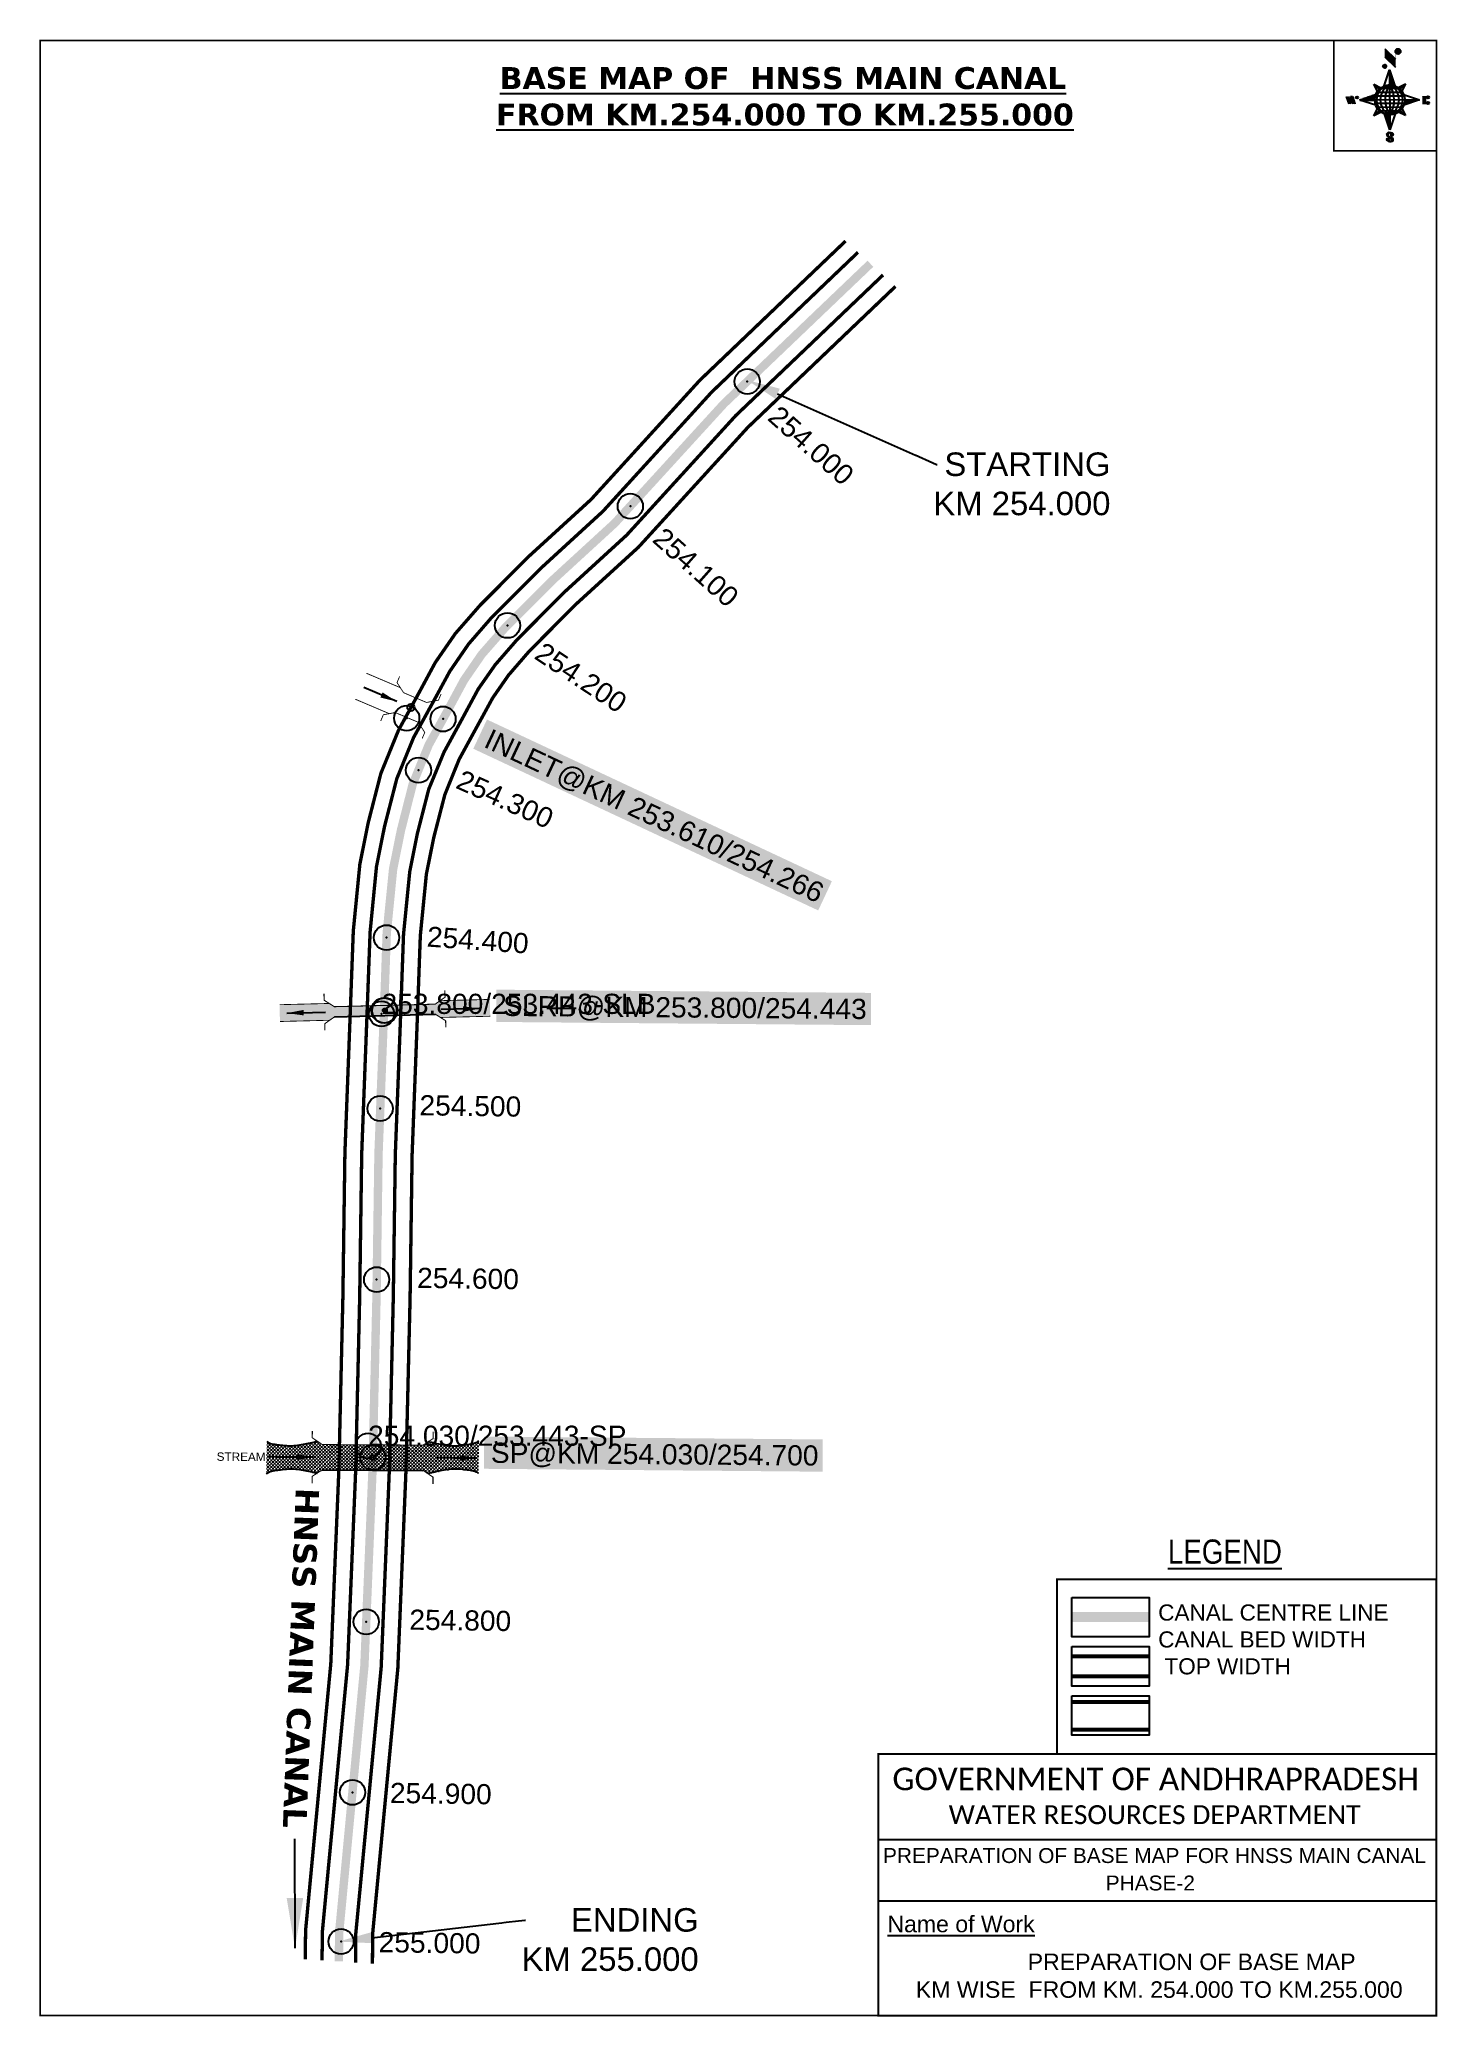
# Model space of a CAD drawing. Header units: inches. Extents: x 757057 to 757890, y 1611681 to 1612858.
import ezdxf
from ezdxf import colors
from ezdxf.entities.mleader import LeaderData, LeaderLine
from ezdxf.enums import TextEntityAlignment as Align
from ezdxf.math import Vec2, Vec3

# ---------------------------------------------------------------- set-up
doc = ezdxf.new("R2010")
doc.units = ezdxf.units.IN
doc.header["$LTSCALE"] = 15
doc.header["$MEASUREMENT"] = 0
doc.header["$PDMODE"] = 32
doc.header["$PDSIZE"] = 15
doc.linetypes.add('ACAD_ISO02W100', pattern=[15, 12, -3])
doc.linetypes.add('HIDDEN2', pattern=[0.1875, 0.125, -0.0625])
for name, color, linetype in [('AQUADUCT', 1, 'Continuous'), ('bord', 1, 'Continuous'), ('CANAL1', 7, 'Continuous'), ('CSMark', 72, 'Continuous'), ('DCBMS', 232, 'Continuous'), ('PAGE', 7, 'Continuous'), ('STRUCTURE', 5, 'Continuous'), ('TEXT', 6, 'Continuous')]:
    doc.layers.add(name, color=color, linetype=linetype)
doc.styles.add('ARIALN', font='ARIALN.TTF')
doc.styles.get("Standard").update_dxf_attribs({"font": 'arial.ttf'})
doc.dimstyles.get("Standard").update_dxf_attribs({"dimtxt": 20, "dimasz": 0.18, "dimexe": 0.18, "dimexo": 0.0625, "dimgap": 0.09, "dimtad": 0, "dimtih": 1, "dimtoh": 1, "dimdec": 4, "dimzin": 0, "dimdsep": 46, "dimtxsty": 'Standard', "dimcen": 0.09, "dimadec": 0, "dimazin": 0, "dimtfac": 1, "dimtdec": 4, "dimtofl": 0, "dimtmove": 0, "dimatfit": 3, "dimfxl": 1, "dimtolj": 1, "dimtzin": 0, "dimarcsym": 0})
pattern_1 = [(267.297113149, (-8720374.938, 50637915.138), (10.5367255337, -0.497431438), [])]
pattern_2 = [(357.297113149, (-8720374.938, 50637915.138), (0.497431438, 10.5367255337), [])]

# ---------------------------------------------------------------- blocks, each defined once
blk = doc.blocks.new('*X26')
at = {"color": 0, "linetype": 'Continuous'}
for p, q in [((6321.6, 240.5), (6322.3, 241.2)), ((6321.6, 240.3), (6322.3, 241)), ((6321.6, 240.1), (6322.3, 240.8)), ((6321.6, 239.9), (6322.4, 240.7)), ((6321.6, 239.8), (6322.4, 240.6)), ((6321.6, 239.6), (6322.5, 240.5)), ((6321.6, 239.4), (6322.5, 240.3)), ((6321.6, 239.2), (6322.6, 240.2)), ((6321.7, 239.1), (6322.6, 240.1)), ((6321.8, 240.8), (6322.4, 241.4)), ((6321.8, 239), (6322.7, 240)), ((6321.8, 239), (6322.8, 239.9)), ((6321.9, 238.9), (6322.9, 239.8)), ((6322, 238.8), (6323, 239.7)), ((6322.1, 241.3), (6322.4, 241.6)), ((6322.1, 238.7), (6323.1, 239.6)), ((6322.2, 238.6), (6323.1, 239.6)), ((6322.3, 238.5), (6323.2, 239.5)), ((6322.4, 238.5), (6323.3, 239.4)), ((6322.5, 238.4), (6323.4, 239.3)), ((6322.7, 238.4), (6323.6, 239.3)), ((6322.8, 238.3), (6323.7, 239.2)), ((6322.9, 238.3), (6323.8, 239.1)), ((6323.1, 238.2), (6323.9, 239.1)), ((6323.2, 238.2), (6324, 239)), ((6323.3, 238.2), (6324.2, 239)), ((6323.5, 238.1), (6324.3, 238.9)), ((6323.7, 238.1), (6324.4, 238.9)), ((6323.8, 238.1), (6324.6, 238.8)), ((6324.1, 238.2), (6324.7, 238.8)), ((6324.3, 238.3), (6324.9, 238.8)), ((6324.6, 238.3), (6325.1, 238.8)), ((6324.8, 238.4), (6325.2, 238.8)), ((6325.1, 238.5), (6325.4, 238.8)), ((6325.4, 238.6), (6325.6, 238.8))]:
    blk.add_line(p, q, dxfattribs=at)
blk = doc.blocks.new('*X25')
at = {"color": 0, "linetype": 'Continuous'}
for p, q in [((6324.4, 240.3), (6324.5, 240.4)), ((6324.6, 240.3), (6324.8, 240.5)), ((6324.7, 240.2), (6325, 240.5)), ((6324.8, 240.2), (6325.2, 240.6)), ((6325, 240.1), (6325.5, 240.6)), ((6325.1, 240.1), (6325.6, 240.6)), ((6325.2, 240), (6325.8, 240.6)), ((6325.3, 240), (6326, 240.6)), ((6325.4, 239.9), (6326.1, 240.6)), ((6325.5, 239.8), (6326.2, 240.5)), ((6325.6, 239.8), (6326.3, 240.5)), ((6325.7, 239.7), (6326.5, 240.4)), ((6325.9, 239.6), (6326.6, 240.3)), ((6326, 239.5), (6326.7, 240.3)), ((6326, 239.4), (6326.8, 240.2)), ((6326.1, 239.3), (6327, 240.2)), ((6326.2, 239.3), (6327.1, 240.1)), ((6326.3, 239.2), (6327.1, 240)), ((6326.4, 239.1), (6327.2, 239.9)), ((6326.5, 239), (6327.3, 239.8)), ((6326.5, 238.9), (6327.4, 239.7)), ((6326.6, 238.8), (6327.5, 239.6)), ((6326.7, 238.7), (6327.5, 239.5)), ((6326.8, 238.6), (6327.6, 239.4)), ((6326.8, 238.5), (6327.7, 239.3)), ((6326.8, 236.5), (6327.4, 237)), ((6326.9, 238.3), (6327.8, 239.2)), ((6326.9, 238.2), (6327.9, 239.1)), ((6326.9, 236.8), (6327.6, 237.4)), ((6327, 238.1), (6327.8, 239)), ((6327, 237.9), (6327.8, 238.8)), ((6327, 237.8), (6327.8, 238.6)), ((6327, 237.6), (6327.8, 238.4)), ((6327, 237.4), (6327.8, 238.2)), ((6327, 237.3), (6327.8, 238)), ((6327, 237.1), (6327.8, 237.9))]:
    blk.add_line(p, q, dxfattribs=at)
blk = doc.blocks.new('H')
at = {"layer": 'bord', "extrusion": (0.000427885, 0.004792, 0.999988)}
h = blk.add_hatch(dxfattribs=at)
h.set_pattern_fill('LINE', color=8, scale=84.387686, angle=-2.7029, style=0)
h.set_pattern_definition(pattern_2)
h.paths.add_polyline_path([(-492, 786, -0.090992), (-448, 775), (-486, 912)])
h = blk.add_hatch(dxfattribs=at)
h.set_pattern_fill('LINE', color=8, scale=84.387686, angle=-92.7029, style=0)
h.set_pattern_definition(pattern_1)
h.paths.add_polyline_path([(-625, 665, -0.090992), (-615, 710), (-751, 671)])
h = blk.add_hatch(dxfattribs=at)
h.set_pattern_fill('LINE', color=8, scale=84.387686, angle=-2.7029, style=0)
h.set_pattern_definition(pattern_2)
h.paths.add_polyline_path([(-504, 533, -0.090992), (-549, 543), (-510, 406)])
h = blk.add_hatch(dxfattribs=at)
h.set_pattern_fill('LINE', color=8, scale=84.387686, angle=-92.7029, style=0)
h.set_pattern_definition(pattern_1)
h.paths.add_polyline_path([(-246, 647), (-372, 653, -0.090992), (-382, 609)])
for p, q in [((-519, 1020, -1217), (-435, 927, -1216)), ((-516, 1087, -1217), (-432, 994, -1217)), ((-538, 774, -1216), (-487, 906, -1216)), ((-487, 906, -1216), (-493, 780, -1216)), ((-487, 906, -1216), (-448, 769, -1216)), ((-865, 701, -1215), (-847, 638, -1215)), ((-847, 700, -1215), (-829, 637, -1215)), ((-829, 699, -1215), (-811, 636, -1215)), ((-829, 699, -1215), (-811, 698, -1215)), ((-811, 698, -1215), (-794, 635, -1215)), ((-752, 665, -1215), (-615, 704, -1215)), ((-627, 794, -1216), (-567, 760, -1216)), ((-627, 794, -1216), (-584, 747, -1215)), ((-599, 731, -1215), (-627, 794, -1216)), ((-421, 753, -1216), (-359, 781, -1216)), ((-359, 781, -1216), (-405, 739, -1216)), ((-359, 781, -1216), (-392, 721, -1215)), ((-379, 693, -1215), (-246, 641, -1215)), ((-213, 669, -1215), (-217, 601, -1215)), ((-752, 665, -1215), (-625, 659, -1215)), ((-619, 614, -1215), (-752, 665, -1215)), ((-639, 526, -1214), (-606, 585, -1215)), ((-639, 526, -1214), (-593, 568, -1215)), ((-577, 553, -1215), (-639, 526, -1214)), ((-511, 400, -1214), (-549, 537, -1214)), ((-460, 533, -1215), (-511, 400, -1214)), ((-505, 527, -1214), (-511, 400, -1214)), ((-371, 513, -1214), (-431, 546, -1215)), ((-371, 513, -1214), (-414, 560, -1215)), ((-399, 576, -1215), (-371, 513, -1214)), ((-246, 641, -1215), (-383, 603, -1215)), ((-373, 647, -1215), (-246, 641, -1215)), ((-197, 600, -1215), (-194, 668, -1215))]:
    blk.add_line(p, q, dxfattribs=at)
at = {"layer": 'bord', "color": 8, "linetype": 'ByBlock', "extrusion": (0.000427885, 0.004792, 0.999988)}
for p, q in [((-375, 679, -1215), (-620, 691, -1215)), ((-386, 711, -1215), (-605, 722, -1215)), ((-411, 744, -1216), (-578, 752, -1216)), ((-493, 780, -1216), (-505, 527, -1214)), ((-373, 647, -1215), (-625, 659, -1215)), ((-378, 616, -1215), (-623, 628, -1215)), ((-392, 585, -1215), (-611, 595, -1215)), ((-420, 555, -1215), (-587, 562, -1215))]:
    blk.add_line(p, q, dxfattribs=at)
at = {"layer": 'bord', "extrusion": (0.000427885, 0.004792, 0.999988), "elevation": -1212}
for points, const_width in [([(-522, 960), (-516, 1093)], 1.61), ([(-434, 933), (-428, 1066)], 1.61), ([(-870, 707), (-846, 706)], 0.642), ([(-829, 643), (-821, 678)], 0.642), ([(-793, 641), (-782, 694)], 0.642), ([(-223, 676), (-174, 673)], 0.706), ([(-829, 643), (-855, 644)], 0.642), ([(-811, 642), (-784, 641)], 0.642), ([(-177, 605), (-226, 607)], 0.706), ([(-195, 645), (-185, 644)], 0.706)]:
    blk.add_lwpolyline(points, dxfattribs=dict(at, const_width=const_width))
for points, const_width in [([(-414, 1073, 1), (-398, 1058, 1)], 22.3), ([(-530, 950, 1), (-520, 939, 1)], 14.8), ([(-776, 697, 1), (-769, 690, 1)], 8.9), ([(-180, 618, 1), (-173, 611, 1)], 9.79), ([(-178, 667, 1), (-171, 660, 1)], 9.79), ([(-490, 362, 1), (-498, 369, 1)], 11.1), ([(-525, 322, 1), (-533, 329, 1)], 11.1)]:
    blk.add_lwpolyline(points, format="xyb", close=True, dxfattribs=dict(at, const_width=const_width))
for points in [[(-537, 317), (-531, 310), (-520, 307), (-505, 307), (-494, 310), (-486, 318), (-487, 326), (-491, 333), (-494, 336), (-503, 341), (-522, 347), (-530, 352), (-534, 355), (-537, 363), (-537, 373), (-530, 381), (-520, 384), (-504, 384), (-493, 380), (-487, 373)], [(-522, 348), (-526, 354), (-528, 361), (-528, 371), (-526, 375), (-521, 381), (-515, 384)], [(-505, 307), (-499, 312), (-497, 319), (-497, 327), (-501, 335), (-509, 343)]]:
    blk.add_lwpolyline(points, dxfattribs=at)
at = {"layer": 'bord', "extrusion": (0.000427885, 0.004792, 0.999988)}
for centre, radius in [((-406, 1065, -1212), 22.3), ((-525, 944, -1212), 14.8), ((-773, 694, -1212), 8.9), ((-498, 659, -1212), 127), ((-177, 615, -1212), 9.79), ((-174, 663, -1212), 9.79), ((-494, 365, -1212), 11.1), ((-529, 325, -1212), 11.1)]:
    blk.add_circle(centre, radius, dxfattribs=at)
at = {"layer": 'bord', "color": 8, "linetype": 'ByBlock', "extrusion": (0.000427885, 0.004792, 0.999988)}
for centre, radius, start, end in [((-482, 658, -1212), 128, 94.9254, 259.6691), ((-437, 656, -1212), 141, 113.2864, 241.308), ((-316, 651, -1212), 222, 142.5892, 212.0053), ((-560, 662, -1212), 141, 293.2864, 61.308), ((-681, 668, -1212), 222, 322.5892, 32.0053), ((-515, 660, -1212), 128, 274.9254, 79.6691)]:
    blk.add_arc(centre, radius, start, end, dxfattribs=at)
at = {"layer": 'bord', "extrusion": (0.000427885, 0.004792, 0.999988)}
for points in [[(-516, 1093, -1212), (-431, 1000, -1212), (-519, 1026, -1212), (-434, 933, -1212)], [(-864, 707, -1212), (-846, 706, -1212), (-846, 644, -1212), (-829, 643, -1212)], [(-829, 705, -1212), (-811, 704, -1212), (-811, 642, -1212), (-793, 641, -1212)], [(-193, 674, -1212), (-197, 606, -1212), (-213, 675, -1212), (-216, 607, -1212)]]:
    blk.add_solid(points, dxfattribs=at)
at = {"layer": 'bord', "extrusion": (0.000427885, 0.004792, 0.999988), "xscale": 7.977342409717546, "yscale": 7.977342408231451, "zscale": 7.977342408476333, "rotation": 138.0840426661453}
for name, p in [('*X25', (38301, -31929, -1212)), ('*X26', (38314, -31951, -1212))]:
    blk.add_blockref(name, p, dxfattribs=at)
blk = doc.blocks.new('SP')
at = {"layer": 'STRUCTURE'}
h = blk.add_hatch(dxfattribs=at)
h.set_pattern_fill('DASH', color=256, scale=8, style=0)
edge = h.paths.add_edge_path()
edge.add_spline(control_points=[(769825.7, 1706742.1), (769825.3, 1706741.8), (769823.8, 1706740.8), (769820.9, 1706740.3), (769817, 1706739.7), (769811.4, 1706738.9), (769804, 1706739.7), (769798.4, 1706741), (769795.6, 1706741.6)], knot_values=[0, 0, 0, 0, 1.613557, 5.24513, 8.624976, 13.470124, 22.190216, 30.746377, 30.746377, 30.746377, 30.746377], degree=3, periodic=0)
edge.add_line((769795.6, 1706741.6), (769792.6, 1706739.6))
edge.add_line((769792.6, 1706739.6), (769732.6, 1706739.6))
edge.add_line((769732.6, 1706739.6), (769729.6, 1706741.6))
edge.add_spline(control_points=[(769729.6, 1706741.6), (769726.9, 1706740.9), (769721.3, 1706739.5), (769713.9, 1706738.5), (769708.3, 1706739.1), (769704.4, 1706739.6), (769701.5, 1706740), (769700, 1706741), (769699.5, 1706741.3)], knot_values=[0, 0, 0, 0, 8.556161, 17.276253, 22.121402, 25.501247, 29.13282, 30.746377, 30.746377, 30.746377, 30.746377], degree=3, periodic=0)
edge.add_line((769699.5, 1706741.3), (769699.5, 1706722.1))
edge.add_spline(control_points=[(769699.5, 1706722.1), (769700, 1706722.4), (769701.4, 1706723.4), (769704.3, 1706724), (769708.2, 1706724.5), (769713.8, 1706725.3), (769721.2, 1706724.5), (769726.8, 1706723.3), (769729.6, 1706722.6)], knot_values=[0, 0, 0, 0, 1.613557, 5.24513, 8.624976, 13.470124, 22.190216, 30.746377, 30.746377, 30.746377, 30.746377], degree=3, periodic=0)
edge.add_line((769729.6, 1706722.6), (769732.6, 1706724.6))
edge.add_line((769732.6, 1706724.6), (769792.6, 1706724.6))
edge.add_line((769792.6, 1706724.6), (769795.6, 1706722.6))
edge.add_spline(control_points=[(769795.6, 1706722.6), (769798.4, 1706723.3), (769803.9, 1706724.8), (769811.3, 1706725.8), (769817, 1706725.1), (769820.9, 1706724.7), (769823.8, 1706724.2), (769825.2, 1706723.3), (769825.7, 1706723)], knot_values=[0, 0, 0, 0, 8.556161, 17.276253, 22.121402, 25.501247, 29.13282, 30.746377, 30.746377, 30.746377, 30.746377], degree=3, periodic=0)
edge.add_line((769825.7, 1706723), (769825.7, 1706742.1))
h.paths.add_polyline_path([(769764.2, 1706732.1, -1), (769761.1, 1706732.1, -1)], flags=0)
h.paths.add_polyline_path([(769761.1, 1706732.1, 1), (769764.2, 1706732.1, 1)], flags=16)
at = {"layer": 'STRUCTURE', "const_width": 0.628}
for points in [[(769726.6, 1706747.6), (769726.6, 1706743.6), (769732.6, 1706739.6), (769792.6, 1706739.6), (769798.6, 1706743.6), (769798.6, 1706747.6)], [(769726.6, 1706716.6), (769726.6, 1706720.6), (769732.6, 1706724.6), (769792.6, 1706724.6), (769798.6, 1706720.6), (769798.6, 1706716.6)]]:
    blk.add_lwpolyline(points, dxfattribs=at)
at = {"layer": 'STRUCTURE', "color": 3}
blk.add_lwpolyline([(769732.6, 1706724.6), (769792.6, 1706724.6)], dxfattribs=at)
blk.add_lwpolyline([(769732.6, 1706724.6), (769792.6, 1706724.6)], dxfattribs=at)
at = {"layer": 'STRUCTURE', "color": 0}
blk.add_circle((769762.6, 1706732.1), 1.55, dxfattribs=at)
at = {"layer": 'STRUCTURE'}
for points in [[(769699.5, 1706741.3), (769700.9, 1706740.5), (769704.4, 1706739.6), (769707.8, 1706739.2), (769712.6, 1706738.8), (769721.3, 1706739.7), (769729.6, 1706741.6)], [(769825.7, 1706742.1), (769824.3, 1706741.3), (769820.8, 1706740.3), (769817.5, 1706739.8), (769812.7, 1706739.2), (769804, 1706739.9), (769795.6, 1706741.6)], [(769699.5, 1706722.1), (769700.9, 1706723), (769704.4, 1706724), (769707.7, 1706724.5), (769712.5, 1706725), (769721.2, 1706724.4), (769729.6, 1706722.6)], [(769825.7, 1706723), (769824.3, 1706723.8), (769820.8, 1706724.7), (769817.4, 1706725.1), (769812.6, 1706725.5), (769803.9, 1706724.6), (769795.6, 1706722.6)]]:
    blk.add_spline(points, degree=3, dxfattribs=at)
at = {"layer": 'STRUCTURE', "color": 0}
blk.add_text('STREAM', height=5, dxfattribs=at).set_placement((769684.3, 1706732.1), align=Align.MIDDLE_CENTER)
for points in [[(769727.4, 1706732.1), (769700.8, 1706732.1)], [(769824.4, 1706732.1), (769800.5, 1706732.1)]]:
    blk.add_leader(points, dimstyle='Standard', override={"dimasz": 10, "dimgap": 0.09, "dimtad": 0}, dxfattribs=at)
blk = doc.blocks.new('SLB')
at = {"layer": 'STRUCTURE'}
h = blk.add_hatch(dxfattribs=at)
h.set_pattern_fill('DOTS', color=6, scale=20, angle=320.3722, style=0)
h.set_pattern_definition([(320.372247934, (-159.4327, -72.9564), (1.2786241598, 0.5641323054), [0, -1.25])])
h.paths.add_polyline_path([(769699.5, 1706871.1), (769699.5, 1706861.1), (769729.1, 1706861.1), (769732.1, 1706863.1), (769792.1, 1706863.1), (769795.1, 1706861.1), (769824.7, 1706861.1), (769824.7, 1706871.1), (769795.1, 1706871.1), (769792.1, 1706869.1), (769732.1, 1706869.1), (769729.1, 1706871.1)])
at = {"layer": 'STRUCTURE', "color": 6, "linetype": 'ACAD_ISO02W100', "ltscale": 0.5, "const_width": 0.5}
for points in [[(769699.5, 1706871.1), (769729.1, 1706871.1)], [(769795.1, 1706871.1), (769824.7, 1706871.1)], [(769699.5, 1706861.1), (769729.1, 1706861.1)], [(769795.1, 1706861.1), (769824.7, 1706861.1)]]:
    blk.add_lwpolyline(points, dxfattribs=at)
at = {"layer": 'STRUCTURE', "color": 6, "const_width": 0.628}
for points in [[(769726.1, 1706877.1), (769726.1, 1706873.1), (769732.1, 1706869.1), (769792.1, 1706869.1), (769798.1, 1706873.1), (769798.1, 1706877.1)], [(769726.1, 1706855.1), (769726.1, 1706859.1), (769732.1, 1706863.1), (769792.1, 1706863.1), (769798.1, 1706859.1), (769798.1, 1706855.1)]]:
    blk.add_lwpolyline(points, dxfattribs=at)
at = {"layer": 'STRUCTURE', "color": 6}
blk.add_lwpolyline([(769732.1, 1706863.1), (769792.1, 1706863.1)], dxfattribs=at)
blk.add_lwpolyline([(769732.1, 1706863.1), (769792.1, 1706863.1)], dxfattribs=at)
at = {"layer": 'STRUCTURE', "color": 0}
blk.add_circle((769762.1, 1706866.1), 1.24, dxfattribs=at)
for points in [[(769703.8, 1706866), (769726.7, 1706866)], [(769818.6, 1706865.8), (769795.7, 1706865.8)]]:
    blk.add_leader(points, dimstyle='Standard', override={"dimasz": 10, "dimgap": 0.09, "dimtad": 0}, dxfattribs=at)
blk = doc.blocks.new('IN')
at = {"layer": 'STRUCTURE', "color": 190, "const_width": 0.5}
for points in [[(763895.1, 1696672), (763895.1, 1696668), (763889.1, 1696664), (763881.7, 1696664), (763874.3, 1696664), (763868.3, 1696668), (763868.3, 1696672)], [(763871.3, 1696666), (763849.3, 1696666)], [(763871.3, 1696649.2), (763849.3, 1696649.2)], [(763868.3, 1696643.2), (763868.3, 1696647.2), (763874.3, 1696651.2), (763881.7, 1696651.2), (763881.7, 1696651.2), (763881.7, 1696651.2), (763889.1, 1696651.2), (763895.1, 1696647.2), (763895.1, 1696643.2)]]:
    blk.add_lwpolyline(points, dxfattribs=at)
at = {"layer": 'STRUCTURE', "color": 0}
blk.add_circle((763881.7, 1696657.6), 2.11, dxfattribs=at)
blk.add_leader([(763872.7, 1696657.6), (763851.2, 1696657.6)], dimstyle='Standard', override={"dimasz": 10, "dimgap": 0.09, "dimtad": 0}, dxfattribs=at)

msp = doc.modelspace()

# ---------------------------------------------------------------- linework, layer by layer
at = {"layer": 'CANAL1', "color": 200, "const_width": 2}
for points in [[(757537.2, 1612737.9), (757450.4, 1612655), (757385.7, 1612584.1), (757348.5, 1612550.1), (757319.5, 1612521), (757304.9, 1612504.3), (757293, 1612487.1), (757283.3, 1612469.1), (757271.1, 1612446.8), (757260.6, 1612421.1), (757253.1, 1612391.9), (757248.1, 1612367.1), (757244.2, 1612327.4), (757242.2, 1612273.9), (757239.2, 1612195.1), (757238, 1612109.5), (757235.6, 1612006.4), (757230.8, 1611891.3), (757215.8, 1611732.6), (757215.6, 1611715.5)], [(757566.9, 1612710.9), (757479, 1612627), (757414, 1612555.8), (757376.2, 1612521.3), (757348.8, 1612493.7), (757336.6, 1612479.6), (757327.2, 1612466.1), (757318.4, 1612450), (757307.2, 1612429.5), (757298.7, 1612408.5), (757292.1, 1612383), (757287.7, 1612361.2), (757284.1, 1612324.7), (757282.2, 1612272.4), (757279.2, 1612194), (757278, 1612108.8), (757275.5, 1612005.1), (757270.7, 1611888.5), (757255.7, 1611730.5), (757255.6, 1611712.8)]]:
    msp.add_lwpolyline(points, dxfattribs=at)
at = {"layer": 'CANAL1', "color": 5, "const_width": 2}
for points in [[(757544.6, 1612731.2), (757457.5, 1612648), (757392.7, 1612577), (757355.5, 1612542.9), (757326.8, 1612514.2), (757312.8, 1612498.1), (757301.6, 1612481.8), (757292.1, 1612464.3), (757280.1, 1612442.5), (757270.1, 1612418), (757262.8, 1612389.6), (757258, 1612365.7), (757254.2, 1612326.8), (757252.2, 1612273.5), (757249.2, 1612194.8), (757248, 1612109.4), (757245.6, 1612006.1), (757240.8, 1611890.6), (757225.8, 1611732.1), (757225.6, 1611714.9)], [(757559.5, 1612717.7), (757471.8, 1612634), (757406.9, 1612562.9), (757369.3, 1612528.5), (757341.5, 1612500.5), (757328.7, 1612485.8), (757318.6, 1612471.4), (757309.6, 1612454.7), (757298.2, 1612433.8), (757289.1, 1612411.7), (757282.3, 1612385.2), (757277.8, 1612362.7), (757274.1, 1612325.4), (757272.2, 1612272.8), (757269.2, 1612194.3), (757268, 1612109), (757265.6, 1612005.4), (757260.8, 1611889.2), (757245.7, 1611731), (757245.6, 1611713.5)]]:
    msp.add_lwpolyline(points, dxfattribs=at)
at = {"layer": 'CANAL1', "color": 1, "linetype": 'HIDDEN2', "ltscale": 8, "const_width": 5}
msp.add_lwpolyline([(757552, 1612724.4), (757464.7, 1612641), (757399.8, 1612570), (757362.4, 1612535.7), (757334.2, 1612507.4), (757320.7, 1612492), (757310.1, 1612476.6), (757300.9, 1612459.5), (757297.6, 1612453.5), (757289.1, 1612438.1), (757279.6, 1612414.8), (757272.6, 1612387.4), (757267.9, 1612364.2), (757264.1, 1612326.1), (757262.5, 1612280), (757259.2, 1612194.6), (757258, 1612109.2), (757256.5, 1612044.1), (757255.8, 1612014.1), (757255.6, 1612005.8), (757250.8, 1611889.9), (757235.8, 1611731.6), (757235.6, 1611714.2)], dxfattribs=at)
at = {"layer": 'CANAL1', "color": 1, "linetype": 'HIDDEN2', "ltscale": 100, "const_width": 6, "elevation": -0.4}
msp.add_lwpolyline([(757717.9, 1611919.1), (757671.9, 1611919.1)], dxfattribs=at)
at = {"layer": 'CANAL1', "color": 5, "const_width": 2.4, "elevation": -0.4}
for points in [[(757717.9, 1611895.8), (757671.9, 1611895.8)], [(757717.9, 1611883.8), (757671.9, 1611883.8)]]:
    msp.add_lwpolyline(points, dxfattribs=at)
at = {"layer": 'CANAL1', "color": 200, "const_width": 2.4, "elevation": -0.4}
for points in [[(757717.9, 1611868.6), (757671.9, 1611868.6)], [(757717.9, 1611852.1), (757671.9, 1611852.1)]]:
    msp.add_lwpolyline(points, dxfattribs=at)
at = {"layer": 'CSMark', "color": 3}
for p in [(757478.7, 1612654.3), (757409.1, 1612580.1), (757336, 1612509.2), (757297.6, 1612453.5), (757283, 1612423), (757264, 1612323.4), (757262.5, 1612280.1), (757260.2, 1612221.7), (757258.1, 1612119.9), (757255.8, 1612014.1), (757251.9, 1611916.3), (757243.7, 1611814.8)]:
    msp.add_point(p, dxfattribs=at)
at = {"layer": 'CSMark', "color": 2}
for p in [(757276, 1612454), (757261, 1612278), (757253, 1612021)]:
    msp.add_point(p, dxfattribs=at)
at = {"layer": 'CSMark'}
msp.add_point((757263, 1612280), dxfattribs=at)
at = {"layer": 'PAGE', "const_width": 1}
msp.add_lwpolyline([(757888.9, 1611682), (757888.9, 1612857.3), (757057.9, 1612857.3), (757057.9, 1611682), (757888.9, 1611682)], dxfattribs=at)
at = {"layer": 'PAGE'}
for points, const_width in [([(757888.9, 1612857.3), (757827.8, 1612857.3), (757827.8, 1612791.6), (757888.9, 1612791.6)], 1), ([(757663.1, 1611941.5), (757888.9, 1611941.5), (757888.9, 1611837.7), (757663.1, 1611837.7)], 1.2), ([(757556.8, 1611837.7), (757888.9, 1611837.7), (757888.9, 1611682), (757556.8, 1611682)], 1.2)]:
    msp.add_lwpolyline(points, close=True, dxfattribs=dict(at, const_width=const_width))
at = {"layer": 'PAGE', "elevation": -0.4}
for points in [[(757671.9, 1611930.8), (757717.9, 1611930.8), (757717.9, 1611907.3), (757671.9, 1611907.3)], [(757671.9, 1611901.6), (757717.9, 1611901.6), (757717.9, 1611878), (757671.9, 1611878)], [(757671.9, 1611872.3), (757717.9, 1611872.3), (757717.9, 1611848.8), (757671.9, 1611848.8)]]:
    msp.add_lwpolyline(points, close=True, dxfattribs=at)
at = {"layer": 'PAGE'}
for points in [[(757556.8, 1611786.7), (757888.9, 1611786.7)], [(757556.8, 1611750.3), (757888.9, 1611750.3)]]:
    msp.add_lwpolyline(points, dxfattribs=at)

# ---------------------------------------------------------------- block references
at = {"layer": 'AQUADUCT', "color": 1, "xscale": 0.0703495379661093, "yscale": 0.07034953800030053, "zscale": 0.07034953795990817, "rotation": 3.078330607406165}
msp.add_blockref('H', (757898.6, 1612777.9, 85.4), dxfattribs=at)
at = {"layer": 'STRUCTURE', "color": 0}
for name, p, rotation in [('IN', (-609009.3, 349361), 336.9911992269929), ('SLB', (30524.7, -113343.6), 1.436247882627104), ('SP', (-22051.2, -90381.2), 359.6791859658475)]:
    msp.add_blockref(name, p, dxfattribs=dict(at, rotation=rotation))

# ---------------------------------------------------------------- texts
at = {"layer": 'CANAL1', "insert": (757224, 1611996.6), "char_height": 14, "width": 205.129, "attachment_point": 1, "rotation": 267.8219}
msp.add_mtext('\\pi0.96322;{\\fVerdana|b1|i0|c0|p34;HNSS MAIN CANAL}', dxfattribs=at)
at = {"layer": 'CSMark', "color": 1}
for s, rotation, p in [('254.000', 318.4021, (757494.1, 1612636.4)), ('254.100', 318.4021, (757425.5, 1612563.9)), ('254.300', 335.7795, (757306.9, 1612418.2)), ('254.400', 355.9918, (757288.1, 1612324.1)), ('254.500', 359.1863, (757283.6, 1612223.7)), ('254.600', 359.1863, (757282.2, 1612121)), ('254.800', 359.1863, (757277.6, 1611917.6)), ('254.900', 359.1863, (757266, 1611814.5))]:
    msp.add_text(s, height=12, rotation=rotation, dxfattribs=at).set_placement(p, align=Align.MIDDLE_LEFT)
at = {"layer": 'CSMark', "color": 3}
msp.add_text('254.200', height=12, rotation=326.5468, dxfattribs=at).set_placement((757354.5, 1612494.9), align=Align.MIDDLE_LEFT)
at = {"layer": 'CSMark', "color": 2}
for s, p in [('253.800/253.443-SLB', (757261, 1612278)), ('254.030/253.443-SP', (757253, 1612021))]:
    msp.add_text(s, height=12, dxfattribs=at).set_placement(p)
at = {"layer": 'PAGE', "extrusion": (0.000201441, 0.004807, 0.999988), "style": 'ARIALN'}
msp.add_text('%%ULEGEND', height=14.4, rotation=359.9999, dxfattribs=at).set_placement((757763, 1611938.7, 7901), align=Align.MIDDLE)
at = {"layer": 'PAGE', "extrusion": (0.000201441, 0.004807, 0.999988)}
for s, height, p in [('PREPARATION OF BASE MAP FOR HNSS MAIN CANAL', 8.878, (757559.5, 1611753.4, 7900.1)), ('%%UName of Work', 9.822, (757562.1, 1611712.2, 7898.8))]:
    msp.add_text(s, height=height, rotation=359.9999, dxfattribs=at).set_placement(p)
for s, height, p in [('PHASE-2', 8.88, (757718.6, 1611741.5, 7900.1)), ('PREPARATION OF BASE MAP', 9.822, (757743.2, 1611694.6, 7898.9)), ('KM WISE  FROM KM. 254.000 TO KM.255.000', 9.822, (757723.9, 1611678.1, 7898.9))]:
    msp.add_text(s, height=height, rotation=359.9999, dxfattribs=at).set_placement(p, align=Align.MIDDLE_CENTER)
at = {"layer": 'PAGE', "extrusion": (0.000201441, 0.004807, 0.999988), "attachment_point": 1, "text_direction": (1, -1e-06, -0.000201)}
for s, insert, char_height, width in [('CANAL CENTRE LINE CANAL BED WIDTH {\\H2.3717x; }\\P TOP WIDTH{\\H1.9152x; }', (757723.3, 1611926.6, -0.4), 9.6, 168.926), ('\\pi3.5885;{\\fCalibri|b0|i0|c0|p34;\\H1.3333x;GOVERNMENT OF ANDHRAPRADESH\\P\\pi37.073;\\H0.83998x;WATER RESOURCES DEPARTMENT}', (757561.5, 1611829.5, -1.3), 10.059, 321.276)]:
    msp.add_mtext(s, dxfattribs=dict(at, insert=insert, char_height=char_height, width=width))
at = {"layer": 'STRUCTURE', "color": 5, "char_height": 12, "attachment_point": 1, "bg_fill": 1, "box_fill_scale": 1.3, "bg_fill_color": 7, "bg_fill_true_color": 16777215, "bg_fill_transparency": 4390977}
for s, insert, width, rotation in [('\\pi0.84172;INLET@KM 253.610/254.266', (757325.5, 1612448.4), 219.533, 334.8901), ('\\pi0.43653;SLRB@KM 253.800/254.443', (757333, 1612288.8), 215.825, 359.5093), ('\\pi0.43653;SP@KM 254.030/254.700', (757325.7, 1612022.9), 194.355, 359.5093)]:
    msp.add_mtext(s, dxfattribs=dict(at, insert=insert, width=width, rotation=rotation))
at = {"layer": 'TEXT', "color": 1, "insert": (757309.6, 1612841.4), "char_height": 13, "width": 379.826, "attachment_point": 1}
msp.add_mtext('\\pi21.755;{\\fVerdana|b1|i0|c0|p34;\\LBASE MAP OF  HNSS MAIN CANAL \\P\\pi19.564;FROM KM.254.000 TO KM.255.000}', dxfattribs=at)

# ---------------------------------------------------------------- leaders
at = {"layer": 'CANAL1'}
msp.add_leader([(757209.5, 1611722), (757209.4, 1611787.1)], dimstyle='Standard', override={"dimasz": 30, "dimgap": 0.09, "dimtad": 0}, dxfattribs=at)

# ---------------------------------------------------------------- next in the draw order: leaders
at = {"layer": 'DCBMS', "color": 5}
ml = msp.add_multileader_mtext('Standard', dxfattribs=at)
ml.set_content('STARTING  \\PKM 254.000', color=5)
ml.set_leader_properties()
ml.build(insert=Vec2(0, 0))
ml.multileader.update_dxf_attribs({"dogleg_length": 0.36, "arrow_head_size": 20})
ctx = ml.context
ctx.base_point, ctx.char_height, ctx.arrow_head_size, ctx.landing_gap_size, ctx.plane_origin = Vec3(757591.7, 1612605), 14, 20, 0.09, Vec3(757735.4, 1612817.4)
ctx.text_align_type = 2
notes = []
notes.append((ctx, [(1, (1, 1, 0), (757591.3, 1612605), (1, 0), 0.36, [(0, [(757478.5, 1612655.2)], 0, [])])]))
ctx.mtext.insert, ctx.mtext.width, ctx.mtext.alignment, ctx.mtext.flow_direction = Vec3(757694.9, 1612612.1), 109.049, 3, 5
ctx.mtext.has_bg_fill, ctx.mtext.bg_color, ctx.mtext.bg_scale_factor, ctx.mtext.bg_transparency, ctx.mtext.use_window_bg_color = 1, -1027028792, 1.5, 0, 1
ml = msp.add_multileader_mtext('Standard', dxfattribs=at)
ml.set_content('ENDING \\PKM 255.000', color=5)
ml.set_leader_properties()
ml.build(insert=Vec2(0, 0))
ml.multileader.update_dxf_attribs({"dogleg_length": 0.36, "arrow_head_size": 20})
ctx = ml.context
ctx.base_point, ctx.char_height, ctx.arrow_head_size, ctx.landing_gap_size, ctx.plane_origin = Vec3(757346.6, 1611738.8), 14, 20, 0.09, Vec3(757490.3, 1611951.1)
ctx.text_align_type = 2
notes.append((ctx, [(1, (1, 1, 0), (757346.3, 1611738.8), (1, 0), 0.36, [(0, [(757235.4, 1611726)], 0, [])])]))
ctx.mtext.insert, ctx.mtext.width, ctx.mtext.alignment, ctx.mtext.flow_direction = Vec3(757449.8, 1611745.9), 109.049, 3, 5
ctx.mtext.has_bg_fill, ctx.mtext.bg_color, ctx.mtext.bg_scale_factor, ctx.mtext.bg_transparency, ctx.mtext.use_window_bg_color = 1, -1027028792, 1.5, 0, 1
for ctx, leaders in notes:
    for number, flags, end, landing, length, lines in leaders:
        leader = LeaderData()
        leader.index, (leader.has_last_leader_line, leader.has_dogleg_vector, leader.attachment_direction) = number, flags
        leader.last_leader_point, leader.dogleg_vector, leader.dogleg_length = Vec3(end), Vec3(landing), length
        for number, points, colour, breaks in lines:
            line = LeaderLine()
            line.index, line.vertices, line.color, line.breaks = number, Vec3.list(points), colors.encode_raw_color(colour), breaks
            leader.lines.append(line)
        ctx.leaders.append(leader)

# ---------------------------------------------------------------- next in the draw order: linework, layer by layer
at = {"layer": 'CSMark', "color": 3}
msp.add_point((757236.9, 1611726), dxfattribs=at)

# ---------------------------------------------------------------- next in the draw order: texts
at = {"layer": 'CSMark', "color": 1}
msp.add_text('255.000', height=12, rotation=359.1863, dxfattribs=at).set_placement((757259.3, 1611725.7), align=Align.MIDDLE_LEFT)

doc.saveas('drawing.dxf')
